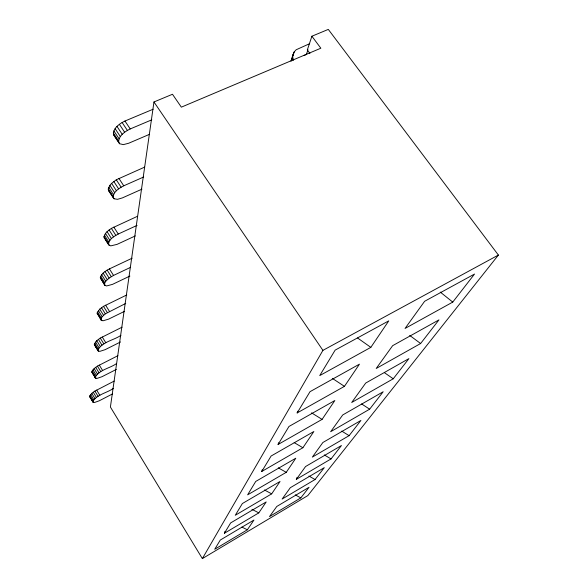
<?xml version="1.0" encoding="UTF-8"?>
<svg xmlns="http://www.w3.org/2000/svg" width="588" height="588" viewBox="0 0 588 588"><rect width="100%" height="100%" fill="white"/><g stroke="black" fill="none" stroke-linecap="round" stroke-linejoin="round"><path stroke-width="0.88" d="M291.699 60.873L293.044 54.508L294.191 51.92L296.146 49.774L309.714 43.644M311.897 36.228L320.842 48.216L181.347 107.156L172.482 94.264L153.96 101.967L110.404 407.028L202.36 558.6L307.825 495.588L498.389 255.052L328.302 29.4L311.897 36.228L307.333 49.943L309.913 53.42M149.484 134.343L128.596 143.274L123.318 144.626L119.621 143.737L113.513 134.623C112.859 128.037 119.768 123.583 124.957 121.025L153.137 109.221M118.71 142.494C118.137 135.909 125.053 131.521 130.235 128.934L151.792 119.82M141.943 189.16L122.37 197.906L117.504 199.325L114.079 198.773L108.464 190.424L108.266 188.998L109.89 185.352L111.61 183.368L116.292 179.781L144.67 167.117M224.381 533.279L230.65 522.916L266.217 501.924L258.801 512.876L224.381 533.279L224.881 531.559M113.227 197.774C112.778 191.901 119.239 188.226 123.752 185.808L143.692 176.988M261.748 471.488L271.097 456.031L313.882 431.496L302.894 447.733L261.748 471.488L262.255 469.753M135.336 235.913L117.078 244.365L110.728 245.887L108.567 244.704L104.179 237.809L103.98 236.611L105.465 233.429L107.053 231.657L111.375 228.379L137.511 216.281M278.08 444.491L288.965 426.476L334.851 400.516L322.084 419.384L278.08 444.491L278.58 442.771M297.153 412.945L310.008 391.689L359.466 364.148L344.443 386.353L297.153 412.945L297.66 411.21M296.323 479.36L305.547 466.549L341.437 445.542L331.044 458.927L296.323 479.36L296.83 477.654M108.567 244.704C108.236 239.419 114.263 236.288 118.254 234.031L137.063 225.388M129.889 276.073L112.514 284.364L106.597 285.959L104.561 285.048L100.298 277.529C101.54 273.31 105.774 270.87 109.412 268.9L132.153 258.191M290.95 61.137L293.044 54.508M291.56 60.219L294.191 51.92M104.561 285.048L104.789 282.74L105.767 281.248L109.125 278.087L113.535 275.427L130.602 267.334M124.605 311.302L108.552 319.152L103.003 320.798L101.085 320.092L97.101 313.073L99.732 309.134L103.481 306.341L126.773 294.948M125.736 303.423L105.318 313.852L102.194 316.741L101.283 318.079L101.085 320.092M120.518 341.973L105.068 349.691L99.842 351.359L98.034 350.815L94.293 344.245L96.755 340.68L100.269 338.078L122.098 327.171M306.341 54.596L307.708 50.487M98.034 350.815L97.865 350.066C102.261 341.621 113.8 340.379 120.944 335.314M116.358 369.404L101.989 376.71L97.057 378.393L95.344 377.981L91.816 371.792L94.124 368.551L97.432 366.118L117.901 355.696M95.344 377.981L95.175 377.32C99.357 369.646 109.838 368.345 116.439 363.641M112.631 393.872L99.247 400.795L94.572 402.464L92.941 402.163L89.611 396.319L91.779 393.35L94.903 391.071L114.204 381.083M92.941 402.163L92.779 401.582C97.013 394.298 107.031 392.982 113.418 388.359M202.36 558.6L322.915 350.367L498.389 255.052M247.35 529.795L253.957 520.035L220.287 540.049L214.716 549.265L247.35 529.795L241.889 527.061M271.671 493.861L280.057 481.476L242.366 503.541L235.266 515.279L271.671 493.861L264.431 489.966M286.253 472.326L295.801 458.206L255.729 481.447L247.621 494.853L286.253 472.326L278.293 467.864M370.83 347.368L388.771 320.857L335.138 350.125L319.74 375.592L370.83 347.368L357.563 337.982M300.806 497.896L309.031 487.298L276.794 506.459L269.51 516.573L300.806 497.896L295.279 494.875M315.058 479.529L324.275 467.658L290.31 487.702L282.137 499.043L315.058 479.529L308.928 476.045M349.103 435.664L360.9 420.464L322.863 442.514L312.368 457.089L349.103 435.664L341.731 431.092M369.646 409.189L383.17 391.762L342.723 414.959L330.662 431.702L369.646 409.189L361.62 403.941M393.24 378.79L408.895 358.621L365.707 383.053L351.712 402.479L393.24 378.79L384.53 372.748M420.618 343.517L438.942 319.894L392.637 345.678L376.202 368.485L420.618 343.517L409.733 335.439M452.76 302.092L474.516 274.059L424.617 301.291L405.044 328.457L452.76 302.092L440.265 292.082M304.136 55.441L306.657 54.375M307.333 49.943L307.987 49.671M89.78 396.907L90.39 397.223M251.921 509.318L258.801 512.876M91.993 372.461L95.984 378.341M294.184 442.61L302.894 447.733M324.304 454.936L331.044 458.927M311.559 412.857L322.084 419.384M332.286 378.341L344.443 386.353M94.477 345.009L98.711 351.256M97.285 313.955L98.005 314.506M100.489 278.55L101.254 279.219M104.179 237.809L104.987 238.625M108.464 190.424L114.079 198.773M113.513 134.623L119.621 143.737M153.96 101.967L322.915 350.367M124.957 121.025L130.235 128.934M122.098 122.458L127.368 130.382M119.379 124.303L124.641 132.227M116.99 126.427L122.245 134.351M115.108 128.676L120.349 136.585M113.852 130.889L119.077 138.79M113.308 132.917L118.519 140.804M118.923 178.421L123.752 185.808M116.292 179.781L121.113 187.175M113.8 181.464L118.614 188.866M111.61 183.368L116.417 190.769M109.89 185.352L114.689 192.746M108.751 187.271L113.535 194.657M108.266 188.998L113.036 196.37M113.807 227.1L118.254 234.031M111.375 228.379L115.814 235.318M109.067 229.937L113.506 236.876M107.053 231.657L111.485 238.603M105.465 233.429L109.89 240.36M104.421 235.112L108.831 242.043M103.98 236.611L108.383 243.52M105.472 239.389L109.368 245.512M109.412 268.9L113.535 275.427M107.148 270.113L111.272 276.647M105.009 271.56L109.125 278.087M103.135 273.133L107.244 279.66M101.665 274.721L105.767 281.248M100.702 276.22L104.789 282.74M100.298 277.529L104.385 284.033M101.702 279.939L105.318 285.702M105.597 305.187L109.442 311.346M103.481 306.341L107.325 312.507M101.481 307.686L105.318 313.852M99.732 309.134L103.569 315.3M98.365 310.582L102.194 316.741M97.468 311.927L101.283 318.079M97.101 313.073L101.797 320.629M102.253 336.983L105.855 342.819M100.269 338.078L103.863 343.921M98.394 339.342L101.989 345.178M96.755 340.68L100.342 346.516M95.477 342.003L99.056 347.839M94.639 343.216L98.211 349.044M94.293 344.245L97.865 350.066M99.298 365.075L102.687 370.616M97.432 366.118L100.813 371.66M95.66 367.302L99.041 372.851M94.124 368.551L97.498 374.093M92.919 369.771L96.292 375.313M92.132 370.874L95.499 376.408M91.816 371.792L95.175 377.32M96.675 390.072L99.864 395.342M94.903 391.071L98.093 396.349M93.235 392.189L96.425 397.466M91.779 393.35L94.969 398.627M90.648 394.482L93.83 399.752M89.905 395.496L93.08 400.759M91.75 399.465L93.551 402.464M89.611 396.319L92.779 401.582M292.802 57.367L293.486 60.307"/></g></svg>
